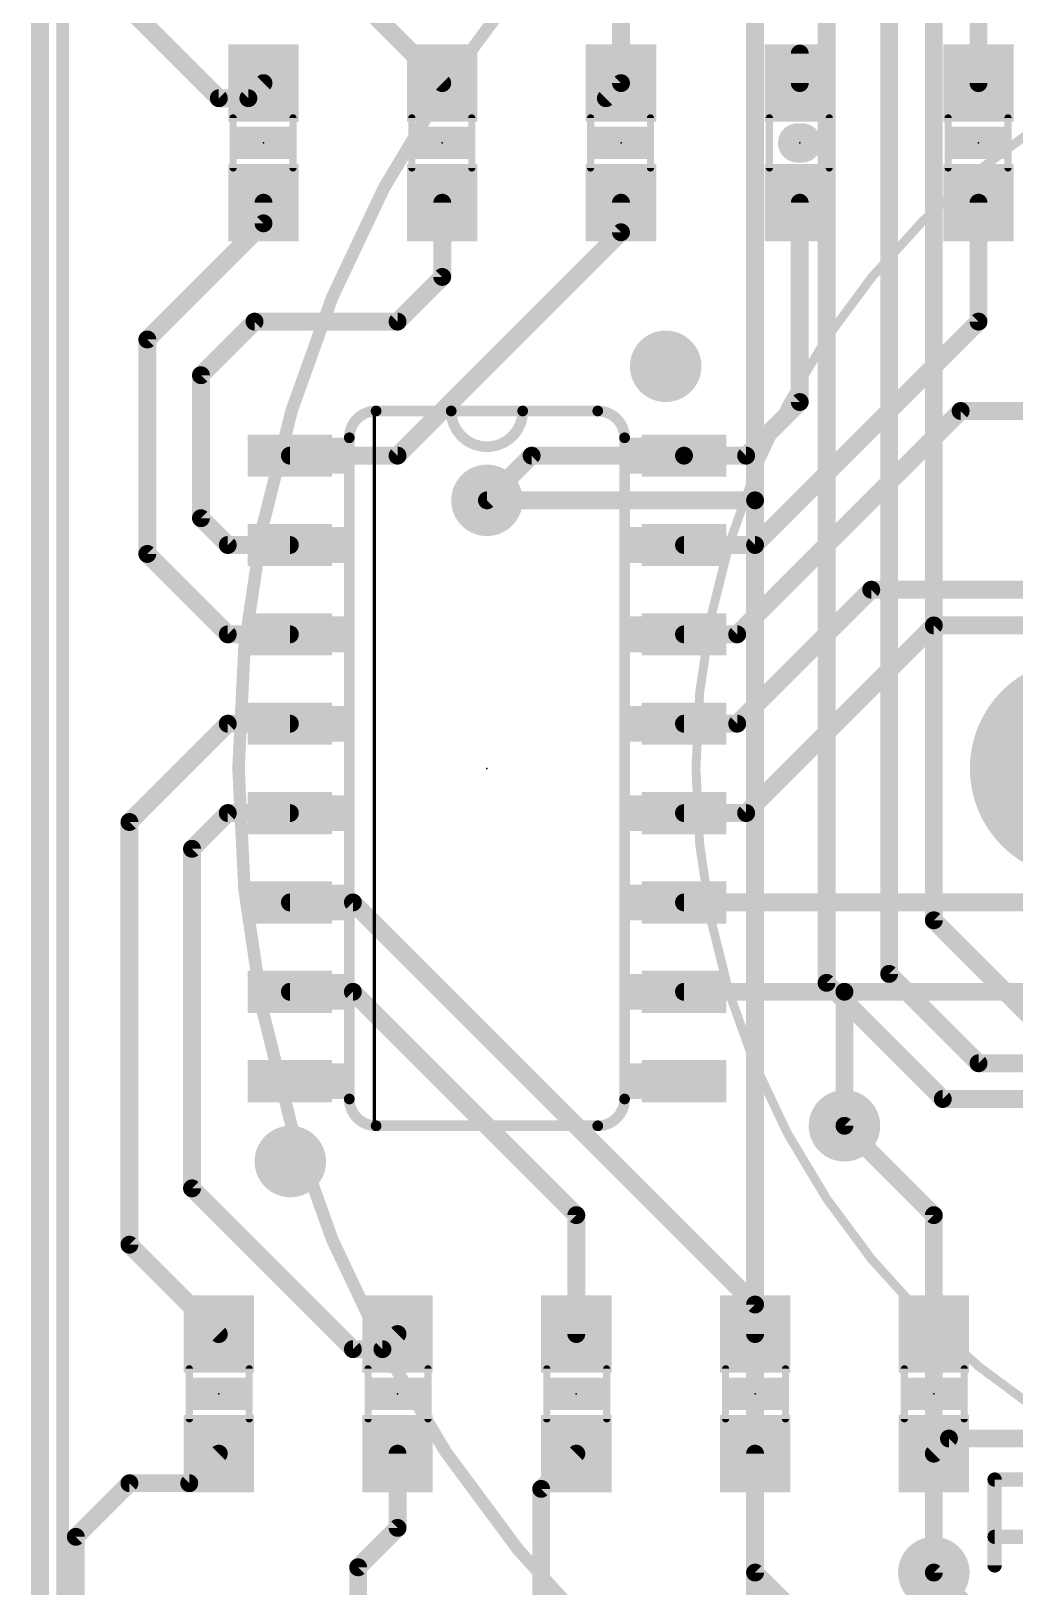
# Model space of a CAD drawing. Extents: x -24 to 84, y -14 to 41.
# Drawn here: x -0.13 to 13.85, y 4.88 to 26.99 of the extents above; entities that cross this region are included whole.
import ezdxf

# ---------------------------------------------------------------- set-up
doc = ezdxf.new("R2010")
doc.units = 0
for name, color, linetype in [('1', 12, 'CONTINUOUS'), ('16', 132, 'CONTINUOUS'), ('17', 110, 'CONTINUOUS'), ('18', 110, 'CONTINUOUS'), ('20', 53, 'CONTINUOUS'), ('21', 41, 'CONTINUOUS'), ('22', 40, 'CONTINUOUS'), ('23', 53, 'CONTINUOUS'), ('51', 53, 'CONTINUOUS')]:
    doc.layers.add(name, color=color, linetype=linetype)

# ---------------------------------------------------------------- blocks, each defined once
blk = doc.blocks.new('RECT')
blk.add_solid([(-0.5, -0.5), (0.5, -0.5), (-0.5, 0.5), (0.5, 0.5)])
blk = doc.blocks.new('ROUNDP')
at = {"const_width": 0.5}
blk.add_lwpolyline([(0, -0.25, 1), (0, 0.25, 1), (0, -0.25)], format="xyb", dxfattribs=at)
blk = doc.blocks.new('ROUNDV')
at = {"const_width": 0.5}
blk.add_lwpolyline([(0, -0.25, 1), (0, 0.25, 1), (0, -0.25)], format="xyb", dxfattribs=at)

msp = doc.modelspace()

# ---------------------------------------------------------------- linework, layer by layer
at = {"layer": '1', "const_width": 0.254}
for points in [[(0, 40.64), (0, 0)], [(0.508, 28.067), (2.54, 26.035)], [(8.255, 27.94), (8.255, 26.25)], [(4.52, 27.445), (5.715, 26.25)], [(13.335, 27.305), (13.335, 26.25)], [(10.795, 26.25), (10.795, 26.67)], [(2.96, 26.035), (3.175, 26.25)], [(8.04, 26.035), (8.255, 26.25)], [(2.54, 26.035), (2.96, 26.035)], [(3.175, 24.55), (3.175, 24.257)], [(5.715, 24.55), (5.715, 23.495)], [(8.255, 24.13), (8.255, 24.55)], [(10.795, 21.717), (10.795, 24.55)], [(13.335, 22.86), (13.335, 24.55)], [(3.175, 24.257), (1.524, 22.606)], [(5.08, 20.955), (8.255, 24.13)], [(5.715, 23.495), (5.08, 22.86)], [(3.048, 22.86), (2.286, 22.098)], [(5.08, 22.86), (3.048, 22.86)], [(10.16, 19.685), (13.335, 22.86)], [(1.524, 19.558), (1.524, 22.606)], [(2.286, 22.098), (2.286, 20.066)], [(9.906, 18.415), (13.081, 21.59)], [(10.033, 20.955), (10.795, 21.717)], [(13.081, 21.59), (16.256, 21.59)], [(3.55, 20.955), (5.08, 20.955)], [(6.985, 20.955), (6.35, 20.32)], [(9.15, 20.955), (6.985, 20.955)], [(9.15, 20.955), (10.033, 20.955)], [(2.286, 20.066), (2.667, 19.685)], [(1.524, 19.558), (2.667, 18.415)], [(2.667, 19.685), (3.55, 19.685)], [(9.15, 19.685), (10.16, 19.685)], [(9.906, 17.145), (11.811, 19.05)], [(11.811, 19.05), (16.51, 19.05)], [(10.033, 15.875), (12.7, 18.542)], [(12.7, 18.542), (15.875, 18.542)], [(2.667, 18.415), (3.55, 18.415)], [(9.15, 18.415), (9.906, 18.415)], [(1.27, 15.748), (2.667, 17.145)], [(2.667, 17.145), (3.55, 17.145)], [(9.15, 17.145), (9.906, 17.145)], [(2.159, 15.367), (2.667, 15.875)], [(2.667, 15.875), (3.55, 15.875)], [(9.15, 15.875), (10.033, 15.875)], [(1.27, 9.74), (1.27, 15.748)], [(2.159, 10.541), (2.159, 15.367)], [(4.445, 14.605), (3.55, 14.605)], [(10.16, 8.89), (4.445, 14.605)], [(9.15, 14.605), (15.875, 14.605)], [(4.445, 13.335), (3.55, 13.335)], [(7.62, 10.16), (4.445, 13.335)], [(9.15, 13.335), (11.43, 13.335)], [(11.43, 13.335), (14.859, 13.335)], [(11.43, 11.43), (11.43, 13.335)], [(2.159, 10.541), (4.445, 8.255)], [(7.62, 10.16), (7.62, 8.47)], [(1.27, 9.74), (2.54, 8.47)], [(10.16, 8.89), (10.16, 8.47)], [(4.865, 8.255), (5.08, 8.47)], [(4.445, 8.255), (4.865, 8.255)], [(12.915, 6.985), (12.7, 6.77)], [(19.05, 6.985), (12.915, 6.985)], [(2.12, 6.35), (2.54, 6.77)], [(5.08, 5.715), (5.08, 6.77)], [(7.12, 6.27), (7.62, 6.77)], [(10.16, 3.81), (10.16, 6.77)], [(0.508, 5.588), (1.27, 6.35)], [(1.27, 6.35), (2.12, 6.35)], [(7.12, 3.76), (7.12, 6.27)], [(4.52, 5.155), (5.08, 5.715)], [(0.508, 2.413), (0.508, 5.588)], [(4.52, 3.76), (4.52, 5.155)], [(13.5581, 4.2219), (12.7, 5.08)]]:
    msp.add_lwpolyline(points, dxfattribs=at)
at = {"layer": '1', "const_width": 0.127}
for points in [[(10.8585, 26.67, 1), (10.7315, 26.67)], [(3.2199, 26.2051, 1), (3.1301, 26.2949)], [(5.6701, 26.2051, 1), (5.7599, 26.2949)], [(8.2999, 26.2051, 1), (8.2101, 26.2949)], [(2.54, 26.0985, 1), (2.54, 25.9715)], [(2.4951, 25.9901, 1), (2.5849, 26.0799)], [(2.9151, 26.0799, 1), (3.0049, 25.9901)], [(2.96, 25.9715, 1), (2.96, 26.0985)], [(7.9951, 26.0799, 1), (8.0849, 25.9901)], [(8.1915, 26.25, 1), (8.3185, 26.25)], [(10.7315, 26.25, 1), (10.8585, 26.25)], [(13.2715, 26.25, 1), (13.3985, 26.25)], [(3.2385, 24.55, 1), (3.1115, 24.55)], [(5.7785, 24.55, 1), (5.6515, 24.55)], [(8.3185, 24.55, 1), (8.1915, 24.55)], [(10.8585, 24.55, 1), (10.7315, 24.55)], [(13.3985, 24.55, 1), (13.2715, 24.55)], [(3.2199, 24.2121, 1), (3.1301, 24.3019)], [(3.1115, 24.257, 1), (3.2385, 24.257)], [(8.1915, 24.13, 1), (8.3185, 24.13)], [(8.2999, 24.0851, 1), (8.2101, 24.1749)], [(5.6515, 23.495, 1), (5.7785, 23.495)], [(5.7599, 23.4501, 1), (5.6701, 23.5399)], [(3.048, 22.9235, 1), (3.048, 22.7965)], [(3.0929, 22.8151, 1), (3.0031, 22.9049)], [(5.0351, 22.9049, 1), (5.1249, 22.8151)], [(5.08, 22.7965, 1), (5.08, 22.9235)], [(13.2715, 22.86, 1), (13.3985, 22.86)], [(13.3799, 22.8151, 1), (13.2901, 22.9049)], [(1.5875, 22.606, 1), (1.4605, 22.606)], [(1.4791, 22.6509, 1), (1.5689, 22.5611)], [(2.3495, 22.098, 1), (2.2225, 22.098)], [(2.2411, 22.1429, 1), (2.3309, 22.0531)], [(10.7315, 21.717, 1), (10.8585, 21.717)], [(10.8399, 21.6721, 1), (10.7501, 21.7619)], [(13.081, 21.6535, 1), (13.081, 21.5265)], [(13.1259, 21.5451, 1), (13.0361, 21.6349)], [(3.55, 21.0185, 1), (3.55, 20.8915)], [(5.0351, 20.9999, 1), (5.1249, 20.9101)], [(5.08, 20.8915, 1), (5.08, 21.0185)], [(6.985, 21.0185, 1), (6.985, 20.8915)], [(7.0299, 20.9101, 1), (6.9401, 20.9999)], [(9.15, 21.0185, 1), (9.15, 20.8915)], [(9.15, 20.8915, 1), (9.15, 21.0185)], [(9.9881, 20.9999, 1), (10.0779, 20.9101)], [(10.033, 20.8915, 1), (10.033, 21.0185)], [(6.3051, 20.3649, 1), (6.3949, 20.2751)], [(2.3309, 20.1109, 1), (2.2411, 20.0211)], [(2.2225, 20.066, 1), (2.3495, 20.066)], [(1.5689, 19.6029, 1), (1.4791, 19.5131)], [(2.667, 19.7485, 1), (2.667, 19.6215)], [(2.6221, 19.6401, 1), (2.7119, 19.7299)], [(3.55, 19.6215, 1), (3.55, 19.7485)], [(9.15, 19.7485, 1), (9.15, 19.6215)], [(10.1151, 19.7299, 1), (10.2049, 19.6401)], [(10.16, 19.6215, 1), (10.16, 19.7485)], [(1.4605, 19.558, 1), (1.5875, 19.558)], [(11.811, 19.1135, 1), (11.811, 18.9865)], [(11.8559, 19.0051, 1), (11.7661, 19.0949)], [(12.7, 18.6055, 1), (12.7, 18.4785)], [(12.7449, 18.4971, 1), (12.6551, 18.5869)], [(2.667, 18.4785, 1), (2.667, 18.3515)], [(2.6221, 18.3701, 1), (2.7119, 18.4599)], [(3.55, 18.3515, 1), (3.55, 18.4785)], [(9.15, 18.4785, 1), (9.15, 18.3515)], [(9.8611, 18.4599, 1), (9.9509, 18.3701)], [(9.906, 18.3515, 1), (9.906, 18.4785)], [(2.667, 17.2085, 1), (2.667, 17.0815)], [(2.7119, 17.1001, 1), (2.6221, 17.1899)], [(3.55, 17.0815, 1), (3.55, 17.2085)], [(9.15, 17.2085, 1), (9.15, 17.0815)], [(9.8611, 17.1899, 1), (9.9509, 17.1001)], [(9.906, 17.0815, 1), (9.906, 17.2085)], [(2.667, 15.9385, 1), (2.667, 15.8115)], [(2.7119, 15.8301, 1), (2.6221, 15.9199)], [(3.55, 15.8115, 1), (3.55, 15.9385)], [(9.15, 15.9385, 1), (9.15, 15.8115)], [(9.9881, 15.9199, 1), (10.0779, 15.8301)], [(10.033, 15.8115, 1), (10.033, 15.9385)], [(1.3335, 15.748, 1), (1.2065, 15.748)], [(1.2251, 15.7929, 1), (1.3149, 15.7031)], [(2.2225, 15.367, 1), (2.0955, 15.367)], [(2.1141, 15.4119, 1), (2.2039, 15.3221)], [(3.55, 14.6685, 1), (3.55, 14.5415)], [(4.4899, 14.6499, 1), (4.4001, 14.5601)], [(4.445, 14.5415, 1), (4.445, 14.6685)], [(9.15, 14.6685, 1), (9.15, 14.5415)], [(3.55, 13.3985, 1), (3.55, 13.2715)], [(4.4899, 13.3799, 1), (4.4001, 13.2901)], [(4.445, 13.2715, 1), (4.445, 13.3985)], [(9.15, 13.3985, 1), (9.15, 13.2715)], [(11.43, 13.3985, 1), (11.43, 13.2715)], [(11.4935, 13.335, 1), (11.3665, 13.335)], [(11.43, 13.2715, 1), (11.43, 13.3985)], [(11.3665, 11.43, 1), (11.4935, 11.43)], [(2.2039, 10.5859, 1), (2.1141, 10.4961)], [(2.0955, 10.541, 1), (2.2225, 10.541)], [(7.6835, 10.16, 1), (7.5565, 10.16)], [(7.5751, 10.1151, 1), (7.6649, 10.2049)], [(1.3149, 9.7849, 1), (1.2251, 9.6951)], [(1.2065, 9.74, 1), (1.3335, 9.74)], [(10.2235, 8.89, 1), (10.0965, 8.89)], [(10.1151, 8.8451, 1), (10.2049, 8.9349)], [(2.4951, 8.4251, 1), (2.5849, 8.5149)], [(5.1249, 8.4251, 1), (5.0351, 8.5149)], [(7.5565, 8.47, 1), (7.6835, 8.47)], [(10.0965, 8.47, 1), (10.2235, 8.47)], [(4.445, 8.3185, 1), (4.445, 8.1915)], [(4.4001, 8.2101, 1), (4.4899, 8.2999)], [(4.8201, 8.2999, 1), (4.9099, 8.2101)], [(4.865, 8.1915, 1), (4.865, 8.3185)], [(12.915, 7.0485, 1), (12.915, 6.9215)], [(12.9599, 6.9401, 1), (12.8701, 7.0299)], [(2.5849, 6.7251, 1), (2.4951, 6.8149)], [(5.1435, 6.77, 1), (5.0165, 6.77)], [(7.6649, 6.7251, 1), (7.5751, 6.8149)], [(10.2235, 6.77, 1), (10.0965, 6.77)], [(12.6551, 6.8149, 1), (12.7449, 6.7251)], [(1.27, 6.4135, 1), (1.27, 6.2865)], [(1.3149, 6.3051, 1), (1.2251, 6.3949)], [(2.0751, 6.3949, 1), (2.1649, 6.3051)], [(2.12, 6.2865, 1), (2.12, 6.4135)], [(7.1835, 6.27, 1), (7.0565, 6.27)], [(7.0751, 6.3149, 1), (7.1649, 6.2251)], [(5.0165, 5.715, 1), (5.1435, 5.715)], [(5.1249, 5.6701, 1), (5.0351, 5.7599)], [(0.5715, 5.588, 1), (0.4445, 5.588)], [(0.4631, 5.6329, 1), (0.5529, 5.5431)], [(4.5835, 5.155, 1), (4.4565, 5.155)], [(4.4751, 5.1999, 1), (4.5649, 5.1101)], [(12.7449, 5.1249, 1), (12.6551, 5.0351)]]:
    msp.add_lwpolyline(points, format="xyb", dxfattribs=at)
at = {"layer": '16', "const_width": 0.254}
for points in [[(0, 40.64), (0, 0)], [(12.7, 14.351), (12.7, 39.37)], [(12.065, 36.195), (12.065, 13.589)], [(11.176, 34.544), (11.176, 13.462)], [(10.16, 33.02), (10.16, 20.32)], [(10.16, 20.32), (6.35, 20.32)], [(10.16, 5.08), (10.16, 20.32)], [(12.7, 14.351), (14.224, 12.827)], [(12.065, 13.589), (13.335, 12.319)], [(11.176, 13.462), (12.827, 11.811)], [(13.335, 12.319), (16.383, 12.319)], [(17.145, 11.811), (12.827, 11.811)], [(12.7, 10.16), (11.43, 11.43)], [(12.7, 5.08), (12.7, 10.16)], [(10.16, 5.08), (11.43, 3.81)]]:
    msp.add_lwpolyline(points, dxfattribs=at)
at = {"layer": '16', "const_width": 0.127}
for points in [[(6.35, 20.3835, 1), (6.35, 20.2565)], [(10.2235, 20.32, 1), (10.0965, 20.32)], [(10.0965, 20.32, 1), (10.2235, 20.32)], [(10.16, 20.2565, 1), (10.16, 20.3835)], [(12.7449, 14.3959, 1), (12.6551, 14.3061)], [(12.6365, 14.351, 1), (12.7635, 14.351)], [(12.1099, 13.6339, 1), (12.0201, 13.5441)], [(11.2209, 13.5069, 1), (11.1311, 13.4171)], [(11.1125, 13.462, 1), (11.2395, 13.462)], [(12.0015, 13.589, 1), (12.1285, 13.589)], [(13.335, 12.3825, 1), (13.335, 12.2555)], [(13.2901, 12.2741, 1), (13.3799, 12.3639)], [(12.827, 11.8745, 1), (12.827, 11.7475)], [(12.7821, 11.7661, 1), (12.8719, 11.8559)], [(11.4749, 11.4749, 1), (11.3851, 11.3851)], [(12.7635, 10.16, 1), (12.6365, 10.16)], [(12.6551, 10.1151, 1), (12.7449, 10.2049)], [(10.2049, 5.1249, 1), (10.1151, 5.0351)], [(10.0965, 5.08, 1), (10.2235, 5.08)], [(12.6365, 5.08, 1), (12.7635, 5.08)]]:
    msp.add_lwpolyline(points, format="xyb", dxfattribs=at)
at = {"layer": '20', "const_width": 0.2032}
msp.add_lwpolyline([(0, 40.64), (0, 0)], dxfattribs=at)
at = {"layer": '21'}
for points, const_width in [([(10.7645, 25.4), (10.8255, 25.4)], 0.5588), ([(5.842, 21.59), (4.7752, 21.59)], 0.1524), ([(4.7498, 21.59), (4.7498, 11.43)], 0.0508), ([(6.858, 21.59), (5.842, 21.59)], 0.1524), ([(7.9248, 21.59), (6.858, 21.59)], 0.1524), ([(4.3942, 21.209), (4.3942, 11.811)], 0.1524), ([(8.3058, 11.811), (8.3058, 21.209)], 0.1524), ([(4.7752, 11.43), (7.9248, 11.43)], 0.1524), ([(13.5636, 5.1816), (13.5636, 6.4018)], 0.2032), ([(13.5636, 6.4018), (14.1737, 6.4018)], 0.2032), ([(14.1737, 5.5883), (13.5636, 5.5883)], 0.2032)]:
    msp.add_lwpolyline(points, dxfattribs=dict(at, const_width=const_width))
for points, const_width in [([(10.7645, 25.5397, 1), (10.7645, 25.2603)], 0.2794), ([(10.8255, 25.2603, 1), (10.8255, 25.5397)], 0.2794), ([(4.7752, 21.59, 0.4142), (4.3942, 21.209)], 0.1524), ([(4.7752, 21.6281, 1), (4.7752, 21.5519)], 0.0762), ([(4.7625, 21.59, 1), (4.7371, 21.59)], 0.0254), ([(4.7752, 21.5519, 1), (4.7752, 21.6281)], 0.0762), ([(5.842, 21.6281, 1), (5.842, 21.5519)], 0.0762), ([(5.842, 21.59, 1), (6.858, 21.59)], 0.1524), ([(5.8801, 21.59, 1), (5.8039, 21.59)], 0.0762), ([(5.842, 21.5519, 1), (5.842, 21.6281)], 0.0762), ([(6.858, 21.6281, 1), (6.858, 21.5519)], 0.0762), ([(6.8961, 21.59, 1), (6.8199, 21.59)], 0.0762), ([(6.858, 21.5519, 1), (6.858, 21.6281)], 0.0762), ([(8.3058, 21.209, 0.4142), (7.9248, 21.59)], 0.1524), ([(7.9248, 21.6281, 1), (7.9248, 21.5519)], 0.0762), ([(7.9248, 21.5519, 1), (7.9248, 21.6281)], 0.0762), ([(4.4323, 21.209, 1), (4.3561, 21.209)], 0.0762), ([(4.3561, 21.209, 1), (4.4323, 21.209)], 0.0762), ([(8.3439, 21.209, 1), (8.2677, 21.209)], 0.0762), ([(8.2677, 21.209, 1), (8.3439, 21.209)], 0.0762), ([(4.3942, 11.811, 0.4142), (4.7752, 11.43)], 0.1524), ([(4.4323, 11.811, 1), (4.3561, 11.811)], 0.0762), ([(4.3561, 11.811, 1), (4.4323, 11.811)], 0.0762), ([(7.9248, 11.43, 0.4142), (8.3058, 11.811)], 0.1524), ([(8.3439, 11.811, 1), (8.2677, 11.811)], 0.0762), ([(8.2677, 11.811, 1), (8.3439, 11.811)], 0.0762), ([(4.7752, 11.4681, 1), (4.7752, 11.3919)], 0.0762), ([(4.7752, 11.3919, 1), (4.7752, 11.4681)], 0.0762), ([(7.9248, 11.4681, 1), (7.9248, 11.3919)], 0.0762), ([(7.9248, 11.3919, 1), (7.9248, 11.4681)], 0.0762), ([(4.7371, 11.43, 1), (4.7625, 11.43)], 0.0254), ([(13.6144, 6.4018, 1), (13.5128, 6.4018)], 0.1016), ([(13.5636, 6.4526, 1), (13.5636, 6.351)], 0.1016), ([(13.5636, 5.6391, 1), (13.5636, 5.5375)], 0.1016), ([(13.5128, 5.1816, 1), (13.6144, 5.1816)], 0.1016)]:
    msp.add_lwpolyline(points, format="xyb", dxfattribs=dict(at, const_width=const_width))
at = {"layer": '22'}
for points, const_width in [([(20.32, -0.99, 1), (20.32, 34.01, 1), (20.32, -0.99)], 0.1778), ([(20.32, 5.51, 1), (20.32, 27.51, 1), (20.32, 5.51)], 0.127)]:
    msp.add_lwpolyline(points, format="xyb", dxfattribs=dict(at, const_width=const_width))
at = {"layer": '22', "const_width": 0.1778}
msp.add_lwpolyline([(0.32, 29.51), (0.32, 3.51)], dxfattribs=at)
at = {"layer": '23'}
for p in [(3.175, 25.4), (5.715, 25.4), (8.255, 25.4), (10.795, 25.4), (13.335, 25.4), (6.35, 16.51), (2.54, 7.62), (5.08, 7.62), (7.62, 7.62), (10.16, 7.62), (12.7, 7.62)]:
    msp.add_point(p, dxfattribs=at)
at = {"layer": '51', "const_width": 0.1016}
for points in [[(2.743, 25.044), (2.743, 25.756)], [(3.594, 25.044), (3.594, 25.756)], [(5.283, 25.044), (5.283, 25.756)], [(6.134, 25.044), (6.134, 25.756)], [(7.823, 25.044), (7.823, 25.756)], [(8.674, 25.044), (8.674, 25.756)], [(10.363, 25.044), (10.363, 25.756)], [(11.214, 25.044), (11.214, 25.756)], [(12.903, 25.044), (12.903, 25.756)], [(13.754, 25.044), (13.754, 25.756)], [(2.121, 7.976), (2.121, 7.264)], [(2.972, 7.976), (2.972, 7.264)], [(4.661, 7.976), (4.661, 7.264)], [(5.512, 7.976), (5.512, 7.264)], [(7.201, 7.976), (7.201, 7.264)], [(8.052, 7.976), (8.052, 7.264)], [(9.741, 7.976), (9.741, 7.264)], [(10.592, 7.976), (10.592, 7.264)], [(12.281, 7.976), (12.281, 7.264)], [(13.132, 7.976), (13.132, 7.264)]]:
    msp.add_lwpolyline(points, dxfattribs=at)
at = {"layer": '51', "const_width": 0.0508}
for points in [[(2.7684, 25.756, 1), (2.7176, 25.756)], [(3.6194, 25.756, 1), (3.5686, 25.756)], [(5.3084, 25.756, 1), (5.2576, 25.756)], [(6.1594, 25.756, 1), (6.1086, 25.756)], [(7.8484, 25.756, 1), (7.7976, 25.756)], [(8.6994, 25.756, 1), (8.6486, 25.756)], [(10.3884, 25.756, 1), (10.3376, 25.756)], [(11.2394, 25.756, 1), (11.1886, 25.756)], [(12.9284, 25.756, 1), (12.8776, 25.756)], [(13.7794, 25.756, 1), (13.7286, 25.756)], [(2.7176, 25.044, 1), (2.7684, 25.044)], [(3.5686, 25.044, 1), (3.6194, 25.044)], [(5.2576, 25.044, 1), (5.3084, 25.044)], [(6.1086, 25.044, 1), (6.1594, 25.044)], [(7.7976, 25.044, 1), (7.8484, 25.044)], [(8.6486, 25.044, 1), (8.6994, 25.044)], [(10.3376, 25.044, 1), (10.3884, 25.044)], [(11.1886, 25.044, 1), (11.2394, 25.044)], [(12.8776, 25.044, 1), (12.9284, 25.044)], [(13.7286, 25.044, 1), (13.7794, 25.044)], [(2.1464, 7.976, 1), (2.0956, 7.976)], [(2.9974, 7.976, 1), (2.9466, 7.976)], [(4.6864, 7.976, 1), (4.6356, 7.976)], [(5.5374, 7.976, 1), (5.4866, 7.976)], [(7.2264, 7.976, 1), (7.1756, 7.976)], [(8.0774, 7.976, 1), (8.0266, 7.976)], [(9.7664, 7.976, 1), (9.7156, 7.976)], [(10.6174, 7.976, 1), (10.5666, 7.976)], [(12.3064, 7.976, 1), (12.2556, 7.976)], [(13.1574, 7.976, 1), (13.1066, 7.976)], [(2.0956, 7.264, 1), (2.1464, 7.264)], [(2.9466, 7.264, 1), (2.9974, 7.264)], [(4.6356, 7.264, 1), (4.6864, 7.264)], [(5.4866, 7.264, 1), (5.5374, 7.264)], [(7.1756, 7.264, 1), (7.2264, 7.264)], [(8.0266, 7.264, 1), (8.0774, 7.264)], [(9.7156, 7.264, 1), (9.7664, 7.264)], [(10.5666, 7.264, 1), (10.6174, 7.264)], [(12.2556, 7.264, 1), (12.3064, 7.264)], [(13.1066, 7.264, 1), (13.1574, 7.264)]]:
    msp.add_lwpolyline(points, format="xyb", dxfattribs=at)

# ---------------------------------------------------------------- block references
at = {"layer": '1', "xscale": 1.1}
for p, rotation in [((3.175, 26.25), 90), ((5.715, 26.25), 90), ((8.255, 26.25), 90), ((10.795, 26.25), 90), ((13.335, 26.25), 90), ((3.175, 24.55), 90), ((5.715, 24.55), 90), ((8.255, 24.55), 90), ((10.795, 24.55), 90), ((13.335, 24.55), 90), ((2.54, 8.47), 270), ((5.08, 8.47), 270), ((7.62, 8.47), 270), ((10.16, 8.47), 270), ((12.7, 8.47), 270), ((2.54, 6.77), 270), ((5.08, 6.77), 270), ((7.62, 6.77), 270), ((10.16, 6.77), 270), ((12.7, 6.77), 270)]:
    msp.add_blockref('RECT', p, dxfattribs=dict(at, rotation=rotation))
at = {"layer": '1', "xscale": 0.6, "yscale": 1.2, "rotation": 270}
for p in [(3.55, 20.955), (9.15, 20.955), (3.55, 19.685), (9.15, 19.685), (3.55, 18.415), (9.15, 18.415), (3.55, 17.145), (9.15, 17.145), (3.55, 15.875), (9.15, 15.875), (3.55, 14.605), (9.15, 14.605), (3.55, 13.335), (9.15, 13.335), (3.55, 12.065), (9.15, 12.065)]:
    msp.add_blockref('RECT', p, dxfattribs=at)
at = {"layer": '17', "xscale": 3.116, "yscale": 3.116}
msp.add_blockref('ROUNDP', (14.77, 16.51), dxfattribs=at)
msp.add_blockref('ROUNDP', (14.77, 16.51), dxfattribs=at)
at = {"layer": '18', "xscale": 1.016, "yscale": 1.016}
for p in [(8.89, 22.225), (8.89, 22.225), (6.35, 20.32), (6.35, 20.32), (11.43, 11.43), (11.43, 11.43), (3.556, 10.922), (3.556, 10.922), (12.7, 5.08), (12.7, 5.08)]:
    msp.add_blockref('ROUNDV', p, dxfattribs=at)
at = {"layer": '21', "xscale": 0.4572, "yscale": 0.762}
for p, rotation in [((3.175, 25.4), 90), ((5.715, 25.4), 90), ((8.255, 25.4), 90), ((13.335, 25.4), 90), ((2.54, 7.62), 270), ((5.08, 7.62), 270), ((7.62, 7.62), 270), ((10.16, 7.62), 270), ((12.7, 7.62), 270)]:
    msp.add_blockref('RECT', p, dxfattribs=dict(at, rotation=rotation))
at = {"layer": '51'}
for p, xscale, yscale, rotation in [((3.1699, 25.9803), 0.5001, 0.95, 90), ((5.7099, 25.9803), 0.5001, 0.95, 90), ((8.2499, 25.9803), 0.5001, 0.95, 90), ((10.7899, 25.9803), 0.5001, 0.95, 90), ((13.3299, 25.9803), 0.5001, 0.95, 90), ((3.1699, 24.8118), 0.5001, 0.95, 90), ((5.7099, 24.8118), 0.5001, 0.95, 90), ((8.2499, 24.8118), 0.5001, 0.95, 90), ((10.7899, 24.8118), 0.5001, 0.95, 90), ((13.3299, 24.8118), 0.5001, 0.95, 90), ((3.8227, 20.955), 0.508, 1.143, 270), ((8.8773, 20.955), 0.508, 1.143, 270), ((3.8227, 19.685), 0.508, 1.143, 270), ((8.8773, 19.685), 0.508, 1.143, 270), ((3.8481, 18.415), 0.508, 1.143, 270), ((8.8773, 18.415), 0.508, 1.143, 270), ((3.8227, 17.145), 0.508, 1.143, 270), ((8.8773, 17.145), 0.508, 1.143, 270), ((3.8227, 15.875), 0.508, 1.143, 270), ((8.8773, 15.875), 0.508, 1.143, 270), ((3.8227, 14.605), 0.508, 1.143, 270), ((8.8773, 14.605), 0.508, 1.143, 270), ((3.8227, 13.335), 0.508, 1.143, 270), ((8.8773, 13.335), 0.508, 1.143, 270), ((3.8227, 12.065), 0.508, 1.143, 270), ((8.8773, 12.065), 0.508, 1.143, 270), ((2.5451, 8.2081), 0.5001, 0.95, 270), ((5.0851, 8.2081), 0.5001, 0.95, 270), ((7.6251, 8.2081), 0.5001, 0.95, 270), ((10.1651, 8.2081), 0.5001, 0.95, 270), ((12.7051, 8.2081), 0.5001, 0.95, 270), ((2.5451, 7.0398), 0.5001, 0.95, 270), ((5.0851, 7.0398), 0.5001, 0.95, 270), ((7.6251, 7.0398), 0.5001, 0.95, 270), ((10.1651, 7.0398), 0.5001, 0.95, 270), ((12.7051, 7.0398), 0.5001, 0.95, 270)]:
    msp.add_blockref('RECT', p, dxfattribs=dict(at, xscale=xscale, yscale=yscale, rotation=rotation))

doc.saveas('drawing.dxf')
